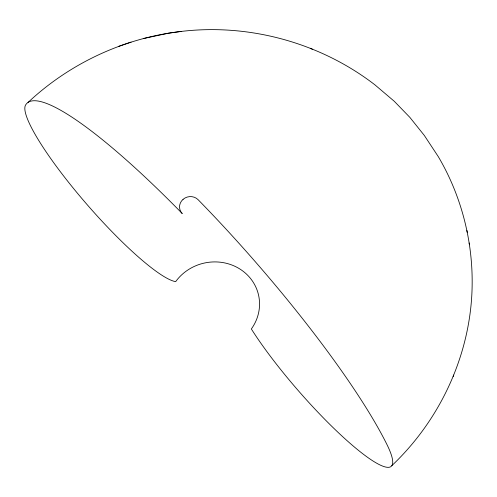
<?xml version="1.0" encoding="UTF-8"?>
<svg xmlns="http://www.w3.org/2000/svg" width="497" height="497" viewBox="0 0 497 497"><rect width="100%" height="100%" fill="white"/><g stroke="black" fill="none" stroke-linecap="round" stroke-linejoin="round"><path stroke-width="0.75" d="M391.835 465.627C441.044 419.07 471.38 352.746 472.15 284.812C472.74 240.051 461.054 195.159 438.267 156.605L424.295 135.414L409.882 117.398L394.276 101.289L374.924 84.85C320.59 42.959 249.829 23.396 181.691 31.373L168.315 33.237L143.273 38.58M453.189 376.496L453.742 375.055M28.068 102.413C69.953 63.113 124.604 37.778 181.691 31.373M131.09 42.115L118.876 46.277M310.29 48.252L312.358 49.203M466.9 230.49L467.23 232.304M469.143 242.977L469.472 244.791M183.064 199.347A10.692 10.008 -13.3 0 0 182.244 213.555A268.846 46.432 48.9 0 0 25.596 105.016A117.217 20.247 48.9 0 0 82.303 199.017A117.217 20.247 48.9 0 0 175.671 281.644A46.196 43.245 -13.3 0 1 239.747 268.927A46.196 43.245 -13.3 0 1 251.345 328.977A117.217 20.247 48.9 0 0 352.758 445.629A117.217 20.247 48.9 0 0 387.026 444.697A268.846 46.432 48.9 0 0 198.117 199.701A10.692 10.008 -13.3 0 0 183.064 199.347"/></g></svg>
